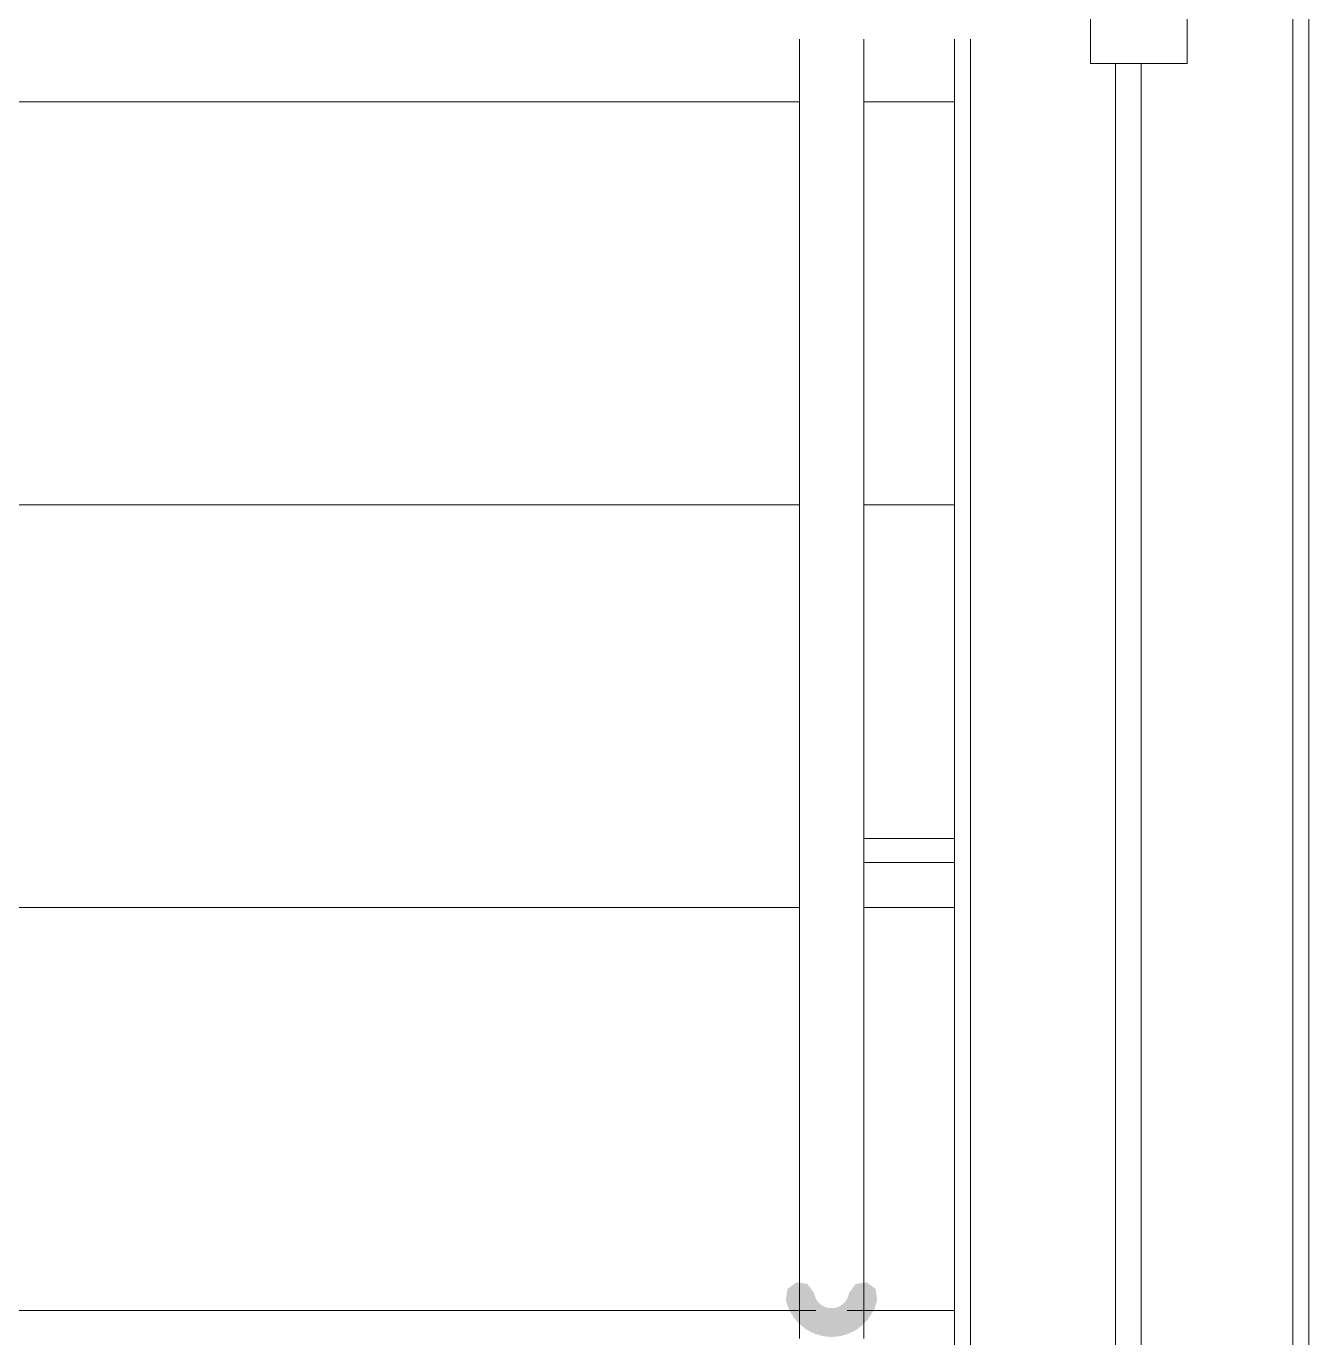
# Model space of a CAD drawing. Header units: millimetres. Extents: x -546 to 1681, y -650 to 1730.
# Drawn here: x 345.13 to 353.09, y 639.97 to 648.11 of the extents above; entities that cross this region are included whole.
import ezdxf

# ---------------------------------------------------------------- set-up
doc = ezdxf.new("R2010")
doc.units = ezdxf.units.MM

msp = doc.modelspace()

# ---------------------------------------------------------------- hatches: boundary and pattern name
h = msp.add_hatch(color=7)
h.dxf.hatch_style = 2
h.paths.add_polyline_path([(350.0198, 640.2466), (349.9788, 640.3018), (349.9107, 640.3121), (349.8555, 640.271), (349.8452, 640.2029), (349.8482, 640.1909), (349.8893, 640.1357), (349.9574, 640.1254), (350.0126, 640.1665), (350.0228, 640.2346)])
h = msp.add_hatch(color=7)
h.dxf.hatch_style = 2
h.paths.add_polyline_path([(350.0209, 640.2412), (349.9757, 640.2931), (349.9071, 640.2981), (349.8551, 640.2529), (349.8502, 640.1843), (349.8542, 640.1723), (349.8993, 640.1203), (349.968, 640.1154), (350.0199, 640.1605), (350.0249, 640.2292)])
h = msp.add_hatch(color=7)
h.dxf.hatch_style = 2
h.paths.add_polyline_path([(350.4098, 640.1909), (350.3996, 640.259), (350.3444, 640.3001), (350.2763, 640.2898), (350.2352, 640.2346), (350.2322, 640.2226), (350.2425, 640.1545), (350.2977, 640.1134), (350.3658, 640.1237), (350.4068, 640.1789)])
h = msp.add_hatch(color=7)
h.dxf.hatch_style = 2
h.paths.add_polyline_path([(350.4128, 640.2029), (350.4026, 640.271), (350.3474, 640.3121), (350.2793, 640.3018), (350.2382, 640.2466), (350.2352, 640.2346), (350.2455, 640.1665), (350.3007, 640.1254), (350.3688, 640.1357), (350.4098, 640.1909)])
h = msp.add_hatch(color=7)
h.dxf.hatch_style = 2
h.paths.add_polyline_path([(350.0241, 640.2315), (349.9775, 640.2822), (349.9088, 640.2853), (349.8581, 640.2388), (349.855, 640.17), (349.859, 640.159), (349.9055, 640.1083), (349.9743, 640.1052), (350.025, 640.1517), (350.0281, 640.2205)])
h = msp.add_hatch(color=7)
h.dxf.hatch_style = 2
h.paths.add_polyline_path([(350.0281, 640.2205), (349.9815, 640.2712), (349.9128, 640.2743), (349.8621, 640.2278), (349.859, 640.159), (349.863, 640.148), (349.9095, 640.0973), (349.9783, 640.0942), (350.029, 640.1407), (350.0321, 640.2095)])
h = msp.add_hatch(color=7)
h.dxf.hatch_style = 2
h.paths.add_polyline_path([(350.028, 640.219), (349.976, 640.264), (349.9073, 640.2592), (349.8623, 640.2072), (349.867, 640.1385), (349.872, 640.1285), (349.9241, 640.0835), (349.9928, 640.0883), (350.0378, 640.1403), (350.033, 640.209)])
h = msp.add_hatch(color=7)
h.dxf.hatch_style = 2
h.paths.add_polyline_path([(350.0274, 640.2187), (349.9702, 640.2569), (349.9026, 640.2436), (349.8644, 640.1864), (349.8777, 640.1188), (349.9409, 640.0716), (350.0085, 640.0849), (350.0467, 640.1421)])
h = msp.add_hatch(color=7)
h.dxf.hatch_style = 2
h.paths.add_polyline_path([(350.0372, 640.2035), (349.9832, 640.2462), (349.9148, 640.2384), (349.8721, 640.1844), (349.8799, 640.116), (349.9388, 640.0643), (350.0072, 640.0721), (350.05, 640.1261)])
h = msp.add_hatch(color=7)
h.dxf.hatch_style = 2
h.paths.add_polyline_path([(350.0355, 640.2047), (349.9762, 640.2397), (349.9095, 640.2227), (349.8745, 640.1635), (349.8915, 640.0967), (349.9568, 640.0538), (350.0235, 640.0707), (350.0585, 640.13)])
h = msp.add_hatch(color=7)
h.dxf.hatch_style = 2
h.paths.add_polyline_path([(350.0415, 640.1967), (349.9822, 640.2317), (349.9155, 640.2147), (349.8805, 640.1555), (349.8975, 640.0887), (349.9628, 640.0458), (350.0295, 640.0627), (350.0645, 640.122)])
h = msp.add_hatch(color=7)
h.dxf.hatch_style = 2
h.paths.add_polyline_path([(350.0439, 640.1933), (349.9824, 640.2244), (349.917, 640.2031), (349.8859, 640.1416), (349.9072, 640.0762), (349.9746, 640.0381), (350.0401, 640.0594), (350.0712, 640.1209)])
h = msp.add_hatch(color=7)
h.dxf.hatch_style = 2
h.paths.add_polyline_path([(350.0452, 640.1914), (349.9815, 640.2176), (349.9179, 640.1914), (349.8916, 640.1277), (349.9179, 640.0641), (349.9885, 640.0309), (350.0522, 640.0571), (350.0784, 640.1207)])
h = msp.add_hatch(color=7)
h.dxf.hatch_style = 2
h.paths.add_polyline_path([(350.3449, 640.0692), (350.3662, 640.1346), (350.3351, 640.1961), (350.2696, 640.2174), (350.2082, 640.1863), (350.1809, 640.1139), (350.212, 640.0524), (350.2774, 640.0311)])
h = msp.add_hatch(color=7)
h.dxf.hatch_style = 2
h.paths.add_polyline_path([(350.3509, 640.0762), (350.3722, 640.1416), (350.3411, 640.2031), (350.2756, 640.2244), (350.2142, 640.1933), (350.1869, 640.1209), (350.218, 640.0594), (350.2834, 640.0381)])
h = msp.add_hatch(color=7)
h.dxf.hatch_style = 2
h.paths.add_polyline_path([(350.3573, 640.0835), (350.3792, 640.1487), (350.3488, 640.2105), (350.2836, 640.2324), (350.2218, 640.202), (350.1928, 640.1288), (350.2233, 640.067), (350.2885, 640.0451)])
h = msp.add_hatch(color=7)
h.dxf.hatch_style = 2
h.paths.add_polyline_path([(350.3709, 640.103), (350.3821, 640.171), (350.3422, 640.2271), (350.2743, 640.2383), (350.2182, 640.1984), (350.2019, 640.1225), (350.2418, 640.0664), (350.3097, 640.0552)])
h = msp.add_hatch(color=7)
h.dxf.hatch_style = 2
h.paths.add_polyline_path([(350.3754, 640.1098), (350.3887, 640.1774), (350.3505, 640.2346), (350.2829, 640.2479), (350.2257, 640.2097), (350.2064, 640.1331), (350.2446, 640.0759), (350.3122, 640.0626)])
h = msp.add_hatch(color=7)
h.dxf.hatch_style = 2
h.paths.add_polyline_path([(350.3842, 640.125), (350.392, 640.1934), (350.3492, 640.2474), (350.2808, 640.2552), (350.2269, 640.2125), (350.2141, 640.1351), (350.2568, 640.0811), (350.3252, 640.0733)])
h = msp.add_hatch(color=7)
h.dxf.hatch_style = 2
h.paths.add_polyline_path([(350.391, 640.1385), (350.3958, 640.2072), (350.3508, 640.2592), (350.2821, 640.264), (350.23, 640.219), (350.225, 640.209), (350.2203, 640.1403), (350.2653, 640.0883), (350.334, 640.0835), (350.386, 640.1285)])
h = msp.add_hatch(color=7)
h.dxf.hatch_style = 2
h.paths.add_polyline_path([(350.3975, 640.1525), (350.3997, 640.2213), (350.3528, 640.2717), (350.284, 640.2739), (350.2336, 640.227), (350.2286, 640.216), (350.2264, 640.1472), (350.2733, 640.0968), (350.3421, 640.0946), (350.3925, 640.1415)])
h = msp.add_hatch(color=7)
h.dxf.hatch_style = 2
h.paths.add_polyline_path([(350.4041, 640.17), (350.401, 640.2388), (350.3503, 640.2853), (350.2815, 640.2822), (350.235, 640.2315), (350.231, 640.2205), (350.2341, 640.1517), (350.2848, 640.1052), (350.3535, 640.1083), (350.4001, 640.159)])
h = msp.add_hatch(color=7)
h.dxf.hatch_style = 2
h.paths.add_polyline_path([(350.0522, 640.1844), (349.9885, 640.2106), (349.9249, 640.1844), (349.8986, 640.1207), (349.9249, 640.0571), (349.9945, 640.0249), (350.0582, 640.0511), (350.0844, 640.1147)])
h = msp.add_hatch(color=7)
h.dxf.hatch_style = 2
h.paths.add_polyline_path([(350.0522, 640.1839), (349.9864, 640.2043), (349.9254, 640.1724), (349.905, 640.1066), (349.9369, 640.0456), (350.0087, 640.0202), (350.0697, 640.0521), (350.0901, 640.1179)])
h = msp.add_hatch(color=7)
h.dxf.hatch_style = 2
h.paths.add_polyline_path([(350.0528, 640.183), (349.9858, 640.1984), (349.9273, 640.1621), (349.9119, 640.095), (349.9482, 640.0365), (350.0223, 640.0161), (350.0808, 640.0524), (350.0962, 640.1195)])
h = msp.add_hatch(color=7)
h.dxf.hatch_style = 2
h.paths.add_polyline_path([(350.0652, 640.1739), (349.9994, 640.1943), (349.9384, 640.1624), (349.918, 640.0966), (349.9499, 640.0356), (350.0217, 640.0102), (350.0827, 640.0421), (350.1031, 640.1079)])
h = msp.add_hatch(color=7)
h.dxf.hatch_style = 2
h.paths.add_polyline_path([(350.0635, 640.1746), (349.9959, 640.1879), (349.9386, 640.1497), (349.9254, 640.0821), (349.9636, 640.0249), (350.0372, 640.0076), (350.0944, 640.0458), (350.1077, 640.1134)])
h = msp.add_hatch(color=7)
h.dxf.hatch_style = 2
h.paths.add_polyline_path([(350.0695, 640.1706), (350.0019, 640.1839), (349.9447, 640.1457), (349.9314, 640.0781), (349.9696, 640.0209), (350.0432, 640.0036), (350.1004, 640.0418), (350.1137, 640.1094)])
h = msp.add_hatch(color=7)
h.dxf.hatch_style = 2
h.paths.add_polyline_path([(350.0755, 640.1666), (350.0079, 640.1799), (349.9506, 640.1417), (349.9374, 640.0741), (349.9756, 640.0169), (350.0492, 639.9996), (350.1064, 640.0378), (350.1197, 640.1054)])
h = msp.add_hatch(color=7)
h.dxf.hatch_style = 2
h.paths.add_polyline_path([(350.0718, 640.1682), (350.0031, 640.173), (349.951, 640.128), (349.9463, 640.0593), (349.9913, 640.0072), (350.066, 639.9995), (350.118, 640.0445), (350.1228, 640.1132)])
h = msp.add_hatch(color=7)
h.dxf.hatch_style = 2
h.paths.add_polyline_path([(350.0778, 640.1652), (350.0091, 640.17), (349.957, 640.125), (349.9523, 640.0563), (349.9973, 640.0042), (350.072, 639.9965), (350.124, 640.0415), (350.1288, 640.1102)])
h = msp.add_hatch(color=7)
h.dxf.hatch_style = 2
h.paths.add_polyline_path([(350.072, 640.1671), (350.0033, 640.1621), (349.9582, 640.1102), (349.9631, 640.0415), (350.0151, 639.9964), (350.0897, 639.9993), (350.1349, 640.0513), (350.1299, 640.1199)])
h = msp.add_hatch(color=7)
h.dxf.hatch_style = 2
h.paths.add_polyline_path([(350.0958, 640.1569), (350.0277, 640.167), (349.9724, 640.1261), (349.9623, 640.0579), (350.0032, 640.0026), (350.0763, 639.9895), (350.1317, 640.0304), (350.1417, 640.0986)])
h = msp.add_hatch(color=7)
h.dxf.hatch_style = 2
h.paths.add_polyline_path([(350.083, 640.1621), (350.0143, 640.1572), (349.9692, 640.1052), (349.9741, 640.0365), (350.0261, 639.9914), (350.1007, 639.9943), (350.1459, 640.0463), (350.1409, 640.1149)])
h = msp.add_hatch(color=7)
h.dxf.hatch_style = 2
h.paths.add_polyline_path([(350.0803, 640.1615), (350.0133, 640.1459), (349.9768, 640.0875), (349.9924, 640.0205), (350.0507, 639.984), (350.1238, 639.9986), (350.1603, 640.057), (350.1447, 640.124)])
h = msp.add_hatch(color=7)
h.dxf.hatch_style = 2
h.paths.add_polyline_path([(350.094, 640.1583), (350.0251, 640.1574), (349.977, 640.1082), (349.9779, 640.0393), (350.0271, 639.9912), (350.1009, 639.9901), (350.1491, 640.0393), (350.1482, 640.1082)])
h = msp.add_hatch(color=7)
h.dxf.hatch_style = 2
h.paths.add_polyline_path([(350.0913, 640.1585), (350.0243, 640.1429), (349.9878, 640.0845), (350.0034, 640.0175), (350.0617, 639.981), (350.1348, 639.9956), (350.1713, 640.054), (350.1557, 640.121)])
h = msp.add_hatch(color=7)
h.dxf.hatch_style = 2
h.paths.add_polyline_path([(350.105, 640.1553), (350.0361, 640.1544), (349.988, 640.1052), (349.9889, 640.0363), (350.0381, 639.9882), (350.1119, 639.9871), (350.1601, 640.0363), (350.1592, 640.1052)])
h = msp.add_hatch(color=7)
h.dxf.hatch_style = 2
h.paths.add_polyline_path([(350.116, 640.1523), (350.0471, 640.1514), (349.999, 640.1022), (349.9999, 640.0333), (350.0491, 639.9852), (350.1229, 639.9841), (350.1711, 640.0333), (350.1702, 640.1022)])
h = msp.add_hatch(color=7)
h.dxf.hatch_style = 2
h.paths.add_polyline_path([(350.1052, 640.155), (350.0377, 640.1415), (349.9993, 640.0844), (350.0127, 640.0169), (350.0699, 639.9785), (350.1424, 639.991), (350.1808, 640.0481), (350.1673, 640.1156)])
h = msp.add_hatch(color=7)
h.dxf.hatch_style = 2
h.paths.add_polyline_path([(350.1102, 640.154), (350.0427, 640.1405), (350.0043, 640.0834), (350.0177, 640.0159), (350.0749, 639.9775), (350.1474, 639.99), (350.1858, 640.0471), (350.1723, 640.1146)])
h = msp.add_hatch(color=7)
h.dxf.hatch_style = 2
h.paths.add_polyline_path([(350.0975, 640.1547), (350.034, 640.1283), (350.0075, 640.0647), (350.034, 640.0012), (350.0975, 639.9747), (350.1661, 640.0012), (350.1925, 640.0647), (350.1661, 640.1283)])
h = msp.add_hatch(color=7)
h.dxf.hatch_style = 2
h.paths.add_polyline_path([(350.1202, 640.153), (350.0527, 640.1395), (350.0143, 640.0824), (350.0277, 640.0149), (350.0849, 639.9765), (350.1574, 639.989), (350.1958, 640.0461), (350.1823, 640.1136)])
h = msp.add_hatch(color=7)
h.dxf.hatch_style = 2
h.paths.add_polyline_path([(350.1075, 640.1537), (350.044, 640.1273), (350.0175, 640.0637), (350.044, 640.0002), (350.1075, 639.9737), (350.1761, 640.0002), (350.2025, 640.0637), (350.1761, 640.1273)])
h = msp.add_hatch(color=7)
h.dxf.hatch_style = 2
h.paths.add_polyline_path([(350.1302, 640.152), (350.0627, 640.1385), (350.0243, 640.0814), (350.0377, 640.0139), (350.0949, 639.9755), (350.1674, 639.988), (350.2058, 640.0451), (350.1923, 640.1126)])
h = msp.add_hatch(color=7)
h.dxf.hatch_style = 2
h.paths.add_polyline_path([(350.1175, 640.1527), (350.054, 640.1263), (350.0275, 640.0627), (350.054, 639.9992), (350.1175, 639.9727), (350.1861, 639.9992), (350.2125, 640.0627), (350.1861, 640.1263)])
h = msp.add_hatch(color=7)
h.dxf.hatch_style = 2
h.paths.add_polyline_path([(350.1225, 640.1527), (350.059, 640.1263), (350.0325, 640.0627), (350.059, 639.9992), (350.1225, 639.9727), (350.1911, 639.9992), (350.2175, 640.0627), (350.1911, 640.1263)])
h = msp.add_hatch(color=7)
h.dxf.hatch_style = 2
h.paths.add_polyline_path([(350.1275, 640.1527), (350.064, 640.1263), (350.0375, 640.0627), (350.064, 639.9992), (350.1275, 639.9727), (350.1931, 639.9992), (350.2195, 640.0627), (350.1931, 640.1263)])
h = msp.add_hatch(color=7)
h.dxf.hatch_style = 2
h.paths.add_polyline_path([(350.1305, 639.9727), (350.1941, 639.9992), (350.2205, 640.0627), (350.1941, 640.1263), (350.1305, 640.1527), (350.066, 640.1263), (350.0395, 640.0627), (350.066, 639.9992)])
h = msp.add_hatch(color=7)
h.dxf.hatch_style = 2
h.paths.add_polyline_path([(350.1355, 639.9727), (350.1991, 639.9992), (350.2255, 640.0627), (350.1991, 640.1263), (350.1355, 640.1527), (350.067, 640.1263), (350.0405, 640.0627), (350.067, 639.9992)])
h = msp.add_hatch(color=7)
h.dxf.hatch_style = 2
h.paths.add_polyline_path([(350.1405, 639.9727), (350.2041, 639.9992), (350.2305, 640.0627), (350.2041, 640.1263), (350.1405, 640.1527), (350.072, 640.1263), (350.0455, 640.0627), (350.072, 639.9992)])
h = msp.add_hatch(color=7)
h.dxf.hatch_style = 2
h.paths.add_polyline_path([(350.1632, 639.9755), (350.2203, 640.0139), (350.2338, 640.0814), (350.1954, 640.1385), (350.1279, 640.152), (350.0657, 640.1126), (350.0523, 640.0451), (350.0907, 639.988)])
h = msp.add_hatch(color=7)
h.dxf.hatch_style = 2
h.paths.add_polyline_path([(350.1505, 639.9737), (350.2141, 640.0002), (350.2405, 640.0637), (350.2141, 640.1273), (350.1505, 640.1537), (350.082, 640.1273), (350.0555, 640.0637), (350.082, 640.0002)])
h = msp.add_hatch(color=7)
h.dxf.hatch_style = 2
h.paths.add_polyline_path([(350.1732, 639.9765), (350.2303, 640.0149), (350.2438, 640.0824), (350.2054, 640.1395), (350.1379, 640.153), (350.0757, 640.1136), (350.0623, 640.0461), (350.1007, 639.989)])
h = msp.add_hatch(color=7)
h.dxf.hatch_style = 2
h.paths.add_polyline_path([(350.1605, 639.9747), (350.2241, 640.0012), (350.2505, 640.0647), (350.2241, 640.1283), (350.1605, 640.1547), (350.092, 640.1283), (350.0655, 640.0647), (350.092, 640.0012)])
h = msp.add_hatch(color=7)
h.dxf.hatch_style = 2
h.paths.add_polyline_path([(350.1813, 639.977), (350.2397, 640.0135), (350.2553, 640.0805), (350.2188, 640.1389), (350.1517, 640.1545), (350.0874, 640.117), (350.0718, 640.05), (350.1083, 639.9916)])
h = msp.add_hatch(color=7)
h.dxf.hatch_style = 2
h.paths.add_polyline_path([(350.1892, 639.9785), (350.2463, 640.0169), (350.2598, 640.0844), (350.2214, 640.1415), (350.1539, 640.155), (350.0917, 640.1156), (350.0783, 640.0481), (350.1167, 639.991)])
h = msp.add_hatch(color=7)
h.dxf.hatch_style = 2
h.paths.add_polyline_path([(350.21, 639.9852), (350.2592, 640.0333), (350.2601, 640.1022), (350.2119, 640.1514), (350.1431, 640.1523), (350.0889, 640.1022), (350.088, 640.0333), (350.1361, 639.9841)])
h = msp.add_hatch(color=7)
h.dxf.hatch_style = 2
h.paths.add_polyline_path([(350.1992, 639.9815), (350.2563, 640.0199), (350.2698, 640.0874), (350.2314, 640.1445), (350.1639, 640.158), (350.1017, 640.1186), (350.0883, 640.0511), (350.1267, 639.994)])
h = msp.add_hatch(color=7)
h.dxf.hatch_style = 2
h.paths.add_polyline_path([(350.216, 639.9864), (350.2679, 640.0315), (350.2729, 640.1002), (350.2277, 640.1522), (350.1591, 640.1571), (350.1011, 640.1099), (350.0962, 640.0413), (350.1413, 639.9893)])
h = msp.add_hatch(color=7)
h.dxf.hatch_style = 2
h.paths.add_polyline_path([(350.2102, 639.9845), (350.2673, 640.0229), (350.2808, 640.0904), (350.2424, 640.1475), (350.1749, 640.161), (350.1127, 640.1216), (350.0993, 640.0541), (350.1377, 639.997)])
h = msp.add_hatch(color=7)
h.dxf.hatch_style = 2
h.paths.add_polyline_path([(350.227, 639.9894), (350.2789, 640.0345), (350.2839, 640.1032), (350.2387, 640.1552), (350.1701, 640.1601), (350.1121, 640.1129), (350.1072, 640.0443), (350.1523, 639.9923)])
h = msp.add_hatch(color=7)
h.dxf.hatch_style = 2
h.paths.add_polyline_path([(350.237, 639.9932), (350.2862, 640.0413), (350.2871, 640.1102), (350.2389, 640.1594), (350.1701, 640.1603), (350.1159, 640.1102), (350.115, 640.0413), (350.1631, 639.9921)])
h = msp.add_hatch(color=7)
h.dxf.hatch_style = 2
h.paths.add_polyline_path([(350.2498, 639.9992), (350.2948, 640.0513), (350.29, 640.12), (350.238, 640.165), (350.1693, 640.1602), (350.1183, 640.1052), (350.123, 640.0365), (350.1751, 639.9915)])
h = msp.add_hatch(color=7)
h.dxf.hatch_style = 2
h.paths.add_polyline_path([(350.244, 639.9964), (350.2959, 640.0415), (350.3009, 640.1102), (350.2557, 640.1621), (350.1871, 640.1671), (350.1291, 640.1199), (350.1242, 640.0513), (350.1693, 639.9993)])
h = msp.add_hatch(color=7)
h.dxf.hatch_style = 2
h.paths.add_polyline_path([(350.2618, 640.0042), (350.3068, 640.0563), (350.302, 640.125), (350.25, 640.17), (350.1813, 640.1652), (350.1303, 640.1102), (350.135, 640.0415), (350.1871, 639.9965)])
h = msp.add_hatch(color=7)
h.dxf.hatch_style = 2
h.paths.add_polyline_path([(350.2678, 640.0072), (350.3128, 640.0593), (350.308, 640.128), (350.256, 640.173), (350.1873, 640.1682), (350.1363, 640.1132), (350.141, 640.0445), (350.1931, 639.9995)])
h = msp.add_hatch(color=7)
h.dxf.hatch_style = 2
h.paths.add_polyline_path([(350.2835, 640.0169), (350.3217, 640.0741), (350.3084, 640.1417), (350.2512, 640.1799), (350.1836, 640.1666), (350.1394, 640.1054), (350.1526, 640.0378), (350.2099, 639.9996)])
h = msp.add_hatch(color=7)
h.dxf.hatch_style = 2
h.paths.add_polyline_path([(350.2895, 640.0209), (350.3277, 640.0781), (350.3144, 640.1457), (350.2572, 640.1839), (350.1896, 640.1706), (350.1454, 640.1094), (350.1587, 640.0418), (350.2159, 640.0036)])
h = msp.add_hatch(color=7)
h.dxf.hatch_style = 2
h.paths.add_polyline_path([(350.2955, 640.0249), (350.3337, 640.0821), (350.3204, 640.1497), (350.2632, 640.1879), (350.1956, 640.1746), (350.1514, 640.1134), (350.1646, 640.0458), (350.2219, 640.0076)])
h = msp.add_hatch(color=7)
h.dxf.hatch_style = 2
h.paths.add_polyline_path([(350.3092, 640.0356), (350.3411, 640.0966), (350.3207, 640.1624), (350.2597, 640.1943), (350.1939, 640.1739), (350.156, 640.1079), (350.1764, 640.0421), (350.2374, 640.0102)])
h = msp.add_hatch(color=7)
h.dxf.hatch_style = 2
h.paths.add_polyline_path([(350.3152, 640.0406), (350.3471, 640.1016), (350.3267, 640.1674), (350.2657, 640.1993), (350.1999, 640.1789), (350.162, 640.1129), (350.1824, 640.0471), (350.2434, 640.0152)])
h = msp.add_hatch(color=7)
h.dxf.hatch_style = 2
h.paths.add_polyline_path([(350.3168, 640.0415), (350.3532, 640.1), (350.3378, 640.1671), (350.2793, 640.2034), (350.2122, 640.188), (350.1689, 640.1245), (350.1843, 640.0574), (350.2428, 640.0211)])
h = msp.add_hatch(color=7)
h.dxf.hatch_style = 2
h.paths.add_polyline_path([(350.3342, 640.0571), (350.3604, 640.1207), (350.3342, 640.1844), (350.2705, 640.2106), (350.2069, 640.1844), (350.1746, 640.1147), (350.2009, 640.0511), (350.2645, 640.0249)])

# ---------------------------------------------------------------- linework, layer by layer
at = {"color": 7, "lineweight": 0}
for points in [[(353.0925, 682.1878), (353.0925, 624.0377)], [(352.9925, 624.1377), (352.9925, 681.9878)], [(351.7365, 648.4768), (351.7365, 647.8768)], [(352.3365, 647.8768), (352.3365, 648.4768)], [(349.9295, 648.0278), (349.9295, 640.3997)], [(349.9295, 640.2747), (349.9295, 648.0278)], [(349.9295, 648.0278), (349.9295, 640.1377)], [(349.9295, 640.1377), (349.9295, 648.0278)], [(350.3295, 640.3997), (350.3295, 648.0278)], [(350.3295, 640.2747), (350.3295, 648.0278)], [(350.3295, 640.1377), (350.3295, 648.0278)], [(350.3295, 640.1377), (350.3295, 648.0278)], [(350.8925, 626.2377), (350.8925, 648.0278)], [(350.9925, 626.1377), (350.9925, 648.0278)], [(351.7365, 647.8768), (352.3365, 647.8768)], [(351.8925, 625.2807), (351.8925, 647.8768)], [(352.0525, 647.8768), (352.0525, 625.2807)], [(338.1985, 647.6378), (349.9295, 647.6378)], [(338.1985, 647.6378), (349.9295, 647.6378)], [(350.3295, 647.6378), (350.8925, 647.6378)], [(350.3295, 647.6378), (350.8925, 647.6378)], [(338.2115, 645.1378), (349.9295, 645.1378)], [(338.2115, 645.1378), (349.9295, 645.1378)], [(350.3295, 645.1378), (350.8925, 645.1378)], [(350.3295, 645.1378), (350.8925, 645.1378)], [(350.8925, 643.0668), (350.3295, 643.0668)], [(350.3295, 642.9168), (350.8925, 642.9168)], [(338.2245, 642.6378), (349.9295, 642.6378)], [(338.2245, 642.6378), (349.9295, 642.6378)], [(350.3295, 642.6378), (350.8925, 642.6378)], [(350.3295, 642.6378), (350.8925, 642.6378)], [(349.9295, 640.3807), (349.9295, 640.3997)], [(349.9295, 640.3577), (349.9295, 640.3807)], [(350.3295, 640.3997), (350.3295, 640.3777)], [(350.3295, 640.3777), (350.3295, 640.3547)], [(349.9295, 640.3337), (349.9295, 640.3577)], [(349.9295, 640.3097), (349.9295, 640.3337)], [(349.9295, 640.2857), (349.9295, 640.3097)], [(350.3295, 640.3547), (350.3295, 640.3307)], [(350.3295, 640.3307), (350.3295, 640.3067)], [(350.3295, 640.3067), (350.3295, 640.2827)], [(349.9295, 640.2607), (349.9295, 640.2857)], [(349.9295, 639.9627), (349.9295, 640.2747)], [(349.9295, 640.2347), (349.9295, 640.2607)], [(349.9295, 640.2087), (349.9295, 640.2347)], [(350.3295, 640.2827), (350.3295, 640.2567)], [(350.3295, 639.9627), (350.3295, 640.2747)], [(350.3295, 640.2567), (350.3295, 640.2317)], [(350.3295, 640.2317), (350.3295, 640.2057)], [(338.2365, 640.1377), (349.9295, 640.1377)], [(338.2365, 640.1377), (349.9295, 640.1377)], [(338.2365, 640.1377), (349.9295, 640.1377)], [(349.9295, 640.1827), (349.9295, 640.2087)], [(349.9295, 640.1557), (349.9295, 640.1827)], [(349.9295, 640.1287), (349.9295, 640.1557)], [(349.9295, 640.1377), (350.0325, 640.1377)], [(350.2255, 640.1377), (350.3295, 640.1377)], [(350.3295, 640.2057), (350.3295, 640.1787)], [(350.3295, 640.1787), (350.3295, 640.1527)], [(350.3295, 640.1527), (350.3295, 640.1247)], [(350.3295, 640.1377), (350.8925, 640.1377)], [(350.3295, 640.1377), (350.8925, 640.1377)], [(350.3295, 640.1377), (350.8925, 640.1377)], [(349.9295, 640.1017), (349.9295, 640.1287)], [(349.9295, 640.0737), (349.9295, 640.1017)], [(349.9295, 640.0457), (349.9295, 640.0737)], [(350.3295, 640.1247), (350.3295, 640.0977)], [(350.3295, 640.0977), (350.3295, 640.0707)], [(350.3295, 640.0707), (350.3295, 640.0427)], [(349.9295, 640.0187), (349.9295, 640.0457)], [(349.9295, 639.9907), (349.9295, 640.0187)], [(349.9295, 639.9627), (349.9295, 639.9907)], [(350.3295, 640.0427), (350.3295, 640.0147)], [(350.3295, 640.0147), (350.3295, 639.9867)], [(350.3295, 639.9867), (350.3295, 639.9627)]]:
    msp.add_lwpolyline(points, dxfattribs=at)

doc.saveas('drawing.dxf')
